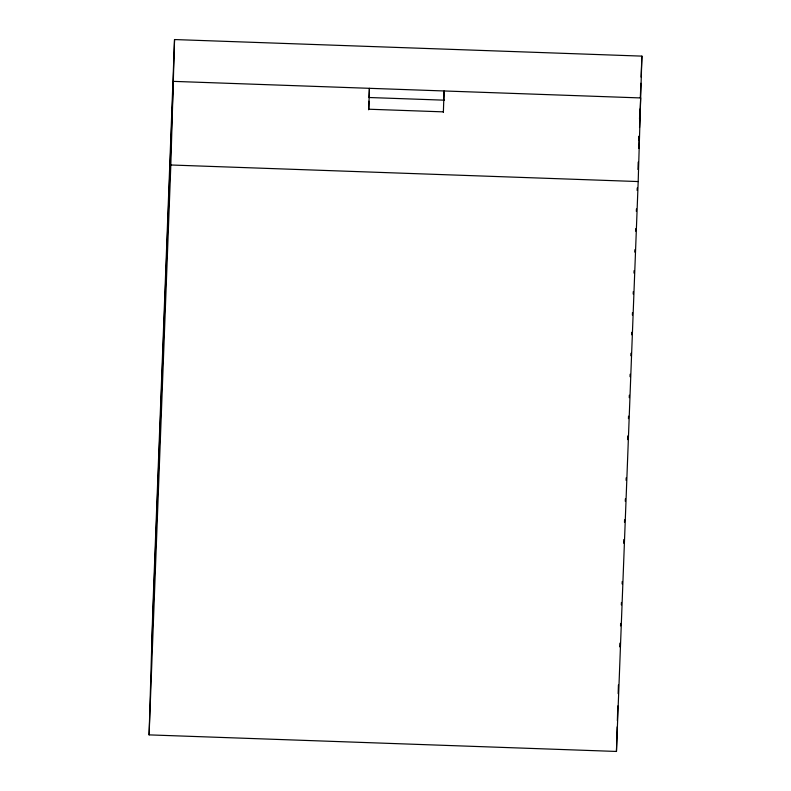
<?xml version="1.0" encoding="UTF-8"?>
<svg xmlns="http://www.w3.org/2000/svg" width="791" height="791" viewBox="0 0 791 791"><rect width="100%" height="100%" fill="white"/><g stroke="black" fill="none" stroke-linecap="round" stroke-linejoin="round"><path stroke-width="1.19" d="M149.094 734.879L152.811 609.446L174.544 39.55L641.906 56.121L638.189 181.554L616.456 751.45L149.094 734.879L170.826 164.993L174.544 39.55M368.685 109.801L368.942 101.199M443.365 112.451L444.077 90.965L443.731 100.15M616.456 751.45L617.178 726.85M617.366 720.71L617.801 705.948M618.167 693.648L618.424 685.046M151.575 651.25L173.308 81.364L640.67 97.936L639.543 127.539M638.713 139.997L638.851 136.299M639.514 119.026L639.889 109.158M640.315 98.064L640.878 83.253M641.106 77.093L641.906 56.121M619.729 646.85L619.877 643.152M620.53 625.889L620.628 623.417M621.331 604.917L621.429 602.445M622.131 583.946L622.23 581.474M623.684 543.239L623.822 539.541M624.485 522.268L624.583 519.796M625.285 501.296L625.374 498.834M626.086 480.325L626.175 477.863M627.639 439.618L627.777 435.92M628.44 418.647L628.529 416.185M629.24 397.685L629.329 395.213M630.032 376.714L630.13 374.242M630.832 355.742L630.931 353.27M631.633 334.771L631.732 332.299M632.385 315.036L632.484 312.564M633.186 294.064L633.284 291.592M633.987 273.093L634.085 270.631M634.787 252.121L634.886 249.659M635.588 231.15L635.677 228.688M636.34 211.415L636.439 208.953M637.141 190.443L637.239 187.981M637.942 169.482L638.218 162.076M638.742 148.51L639.207 136.171M444.245 100.17L369.031 97.511L369.407 88.315L368.784 109.217L443.464 111.867M170.826 164.993L638.189 181.554"/></g></svg>
